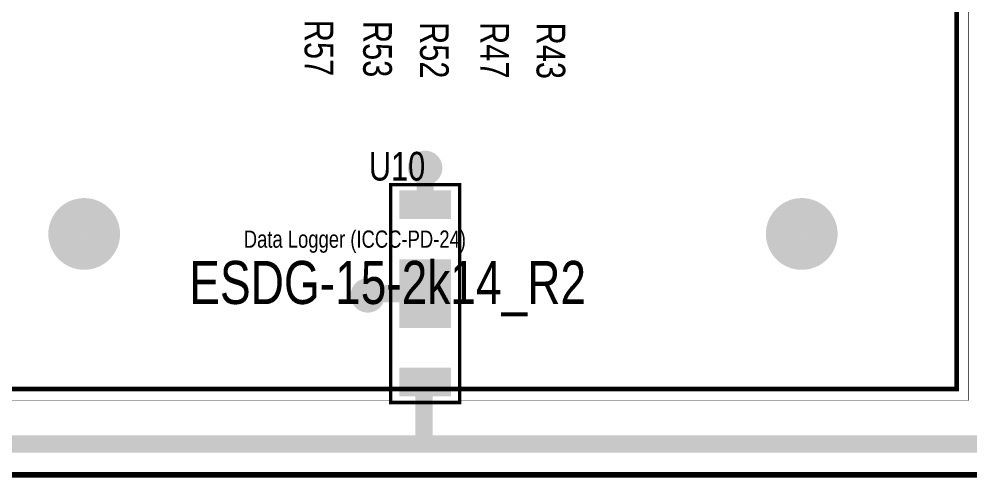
# Model space of a CAD drawing. Extents: x 0 to 8.76, y 0.02 to 4.83.
# Drawn here: x 4.037 to 5.693, y 0.023 to 0.822 of the extents above; entities that cross this region are included whole.
import ezdxf

# ---------------------------------------------------------------- set-up
doc = ezdxf.new("R2010")
doc.units = 0

msp = doc.modelspace()

# ---------------------------------------------------------------- linework, layer by layer
for points, const_width in [([(8.684, 0.028), (0.778, 0.029), (0.778, 4.826), (8.686, 4.826), (8.686, 0.028), (8.684, 0.028)], 0.01), ([(5.69, 2.018), (5.69, 0.158), (3.87, 0.158), (3.87, 2.018), (5.69, 2.018)], 0.001)]:
    msp.add_lwpolyline(points, close=True, dxfattribs=dict(const_width=const_width))
at = {"const_width": 0.0005}
msp.add_lwpolyline([(5.6898, 0.158, 1), (5.6903, 0.158, 1)], format="xyb", close=True, dxfattribs=at)
at = {"layer": 'DRL'}
for points, const_width in [([(4.734, 0.563, 1), (4.754, 0.563, 1)], 0.02), ([(4.119, 0.448, 1), (4.181, 0.448, 1)], 0.063), ([(5.369, 0.448, 1), (5.431, 0.448, 1)], 0.063), ([(4.634, 0.341, 1), (4.654, 0.341, 1)], 0.02)]:
    msp.add_lwpolyline(points, format="xyb", close=True, dxfattribs=dict(at, const_width=const_width))
at = {"layer": 'FAB', "const_width": 0.02}
for points in [[(4.734, 0.563, 1), (4.754, 0.563, 1)], [(4.634, 0.341, 1), (4.654, 0.341, 1)]]:
    msp.add_lwpolyline(points, format="xyb", close=True, dxfattribs=at)
at = {"layer": 'GND'}
for points, const_width in [([(4.732, 0.563, 1), (4.756, 0.563, 1)], 0.025), ([(4.119, 0.448, 1), (4.181, 0.448, 1)], 0.063), ([(5.369, 0.448, 1), (5.431, 0.448, 1)], 0.063), ([(4.632, 0.341, 1), (4.656, 0.341, 1)], 0.025)]:
    msp.add_lwpolyline(points, format="xyb", close=True, dxfattribs=dict(at, const_width=const_width))
at = {"layer": 'I10'}
for points, const_width in [([(4.732, 0.563, 1), (4.756, 0.563, 1)], 0.025), ([(4.119, 0.448, 1), (4.181, 0.448, 1)], 0.063), ([(5.369, 0.448, 1), (5.431, 0.448, 1)], 0.063), ([(4.632, 0.341, 1), (4.656, 0.341, 1)], 0.025)]:
    msp.add_lwpolyline(points, format="xyb", close=True, dxfattribs=dict(at, const_width=const_width))
at = {"layer": 'I11'}
for points, const_width in [([(4.732, 0.563, 1), (4.756, 0.563, 1)], 0.025), ([(4.119, 0.448, 1), (4.181, 0.448, 1)], 0.063), ([(5.369, 0.448, 1), (5.431, 0.448, 1)], 0.063), ([(4.632, 0.341, 1), (4.656, 0.341, 1)], 0.025)]:
    msp.add_lwpolyline(points, format="xyb", close=True, dxfattribs=dict(at, const_width=const_width))
at = {"layer": 'I12'}
for points, const_width in [([(4.732, 0.563, 1), (4.756, 0.563, 1)], 0.025), ([(4.119, 0.448, 1), (4.181, 0.448, 1)], 0.063), ([(5.369, 0.448, 1), (5.431, 0.448, 1)], 0.063), ([(4.632, 0.341, 1), (4.656, 0.341, 1)], 0.025)]:
    msp.add_lwpolyline(points, format="xyb", close=True, dxfattribs=dict(at, const_width=const_width))
at = {"layer": 'IN3'}
for points, const_width in [([(4.732, 0.563, 1), (4.756, 0.563, 1)], 0.025), ([(4.119, 0.448, 1), (4.181, 0.448, 1)], 0.063), ([(5.369, 0.448, 1), (5.431, 0.448, 1)], 0.063), ([(4.632, 0.341, 1), (4.656, 0.341, 1)], 0.025)]:
    msp.add_lwpolyline(points, format="xyb", close=True, dxfattribs=dict(at, const_width=const_width))
at = {"layer": 'IN4'}
for points, const_width in [([(4.732, 0.563, 1), (4.756, 0.563, 1)], 0.025), ([(4.119, 0.448, 1), (4.181, 0.448, 1)], 0.063), ([(5.369, 0.448, 1), (5.431, 0.448, 1)], 0.063), ([(4.632, 0.341, 1), (4.656, 0.341, 1)], 0.025)]:
    msp.add_lwpolyline(points, format="xyb", close=True, dxfattribs=dict(at, const_width=const_width))
at = {"layer": 'IN5'}
for points, const_width in [([(4.732, 0.563, 1), (4.756, 0.563, 1)], 0.025), ([(4.119, 0.448, 1), (4.181, 0.448, 1)], 0.063), ([(5.369, 0.448, 1), (5.431, 0.448, 1)], 0.063), ([(4.632, 0.341, 1), (4.656, 0.341, 1)], 0.025)]:
    msp.add_lwpolyline(points, format="xyb", close=True, dxfattribs=dict(at, const_width=const_width))
at = {"layer": 'IN6'}
for points, const_width in [([(4.732, 0.563, 1), (4.756, 0.563, 1)], 0.025), ([(4.119, 0.448, 1), (4.181, 0.448, 1)], 0.063), ([(5.369, 0.448, 1), (5.431, 0.448, 1)], 0.063), ([(4.632, 0.341, 1), (4.656, 0.341, 1)], 0.025)]:
    msp.add_lwpolyline(points, format="xyb", close=True, dxfattribs=dict(at, const_width=const_width))
at = {"layer": 'IN7'}
for points, const_width in [([(4.732, 0.563, 1), (4.756, 0.563, 1)], 0.025), ([(4.119, 0.448, 1), (4.181, 0.448, 1)], 0.063), ([(5.369, 0.448, 1), (5.431, 0.448, 1)], 0.063), ([(4.632, 0.341, 1), (4.656, 0.341, 1)], 0.025)]:
    msp.add_lwpolyline(points, format="xyb", close=True, dxfattribs=dict(at, const_width=const_width))
at = {"layer": 'IN8'}
for points, const_width in [([(4.732, 0.563, 1), (4.756, 0.563, 1)], 0.025), ([(4.119, 0.448, 1), (4.181, 0.448, 1)], 0.063), ([(5.369, 0.448, 1), (5.431, 0.448, 1)], 0.063), ([(4.632, 0.341, 1), (4.656, 0.341, 1)], 0.025)]:
    msp.add_lwpolyline(points, format="xyb", close=True, dxfattribs=dict(at, const_width=const_width))
at = {"layer": 'IN9'}
for points, const_width in [([(4.732, 0.563, 1), (4.756, 0.563, 1)], 0.025), ([(4.119, 0.448, 1), (4.181, 0.448, 1)], 0.063), ([(5.369, 0.448, 1), (5.431, 0.448, 1)], 0.063), ([(4.632, 0.341, 1), (4.656, 0.341, 1)], 0.025)]:
    msp.add_lwpolyline(points, format="xyb", close=True, dxfattribs=dict(at, const_width=const_width))
at = {"layer": 'NOT', "const_width": 0.02}
for points in [[(4.734, 0.563, 1), (4.754, 0.563, 1)], [(4.634, 0.341, 1), (4.654, 0.341, 1)]]:
    msp.add_lwpolyline(points, format="xyb", close=True, dxfattribs=at)
at = {"layer": 'PWR'}
for points, const_width in [([(4.732, 0.563, 1), (4.756, 0.563, 1)], 0.025), ([(4.119, 0.448, 1), (4.181, 0.448, 1)], 0.063), ([(5.369, 0.448, 1), (5.431, 0.448, 1)], 0.063), ([(4.632, 0.341, 1), (4.656, 0.341, 1)], 0.025)]:
    msp.add_lwpolyline(points, format="xyb", close=True, dxfattribs=dict(at, const_width=const_width))
at = {"layer": 'SMT'}
for points, const_width in [([(4.729, 0.563, 1), (4.759, 0.563, 1)], 0.03), ([(4.119, 0.448, 1), (4.181, 0.448, 1)], 0.063), ([(5.369, 0.448, 1), (5.431, 0.448, 1)], 0.063), ([(4.629, 0.341, 1), (4.659, 0.341, 1)], 0.03)]:
    msp.add_lwpolyline(points, format="xyb", close=True, dxfattribs=dict(at, const_width=const_width))
for points in [[(4.699, 0.474), (4.789, 0.474), (4.699, 0.524), (4.789, 0.524)], [(4.699, 0.284), (4.789, 0.284), (4.699, 0.404), (4.789, 0.404)], [(4.699, 0.165), (4.789, 0.165), (4.699, 0.215), (4.789, 0.215)]]:
    msp.add_solid(points, dxfattribs=at)
at = {"layer": 'SPT'}
for points in [[(4.699, 0.474), (4.789, 0.474), (4.699, 0.524), (4.789, 0.524)], [(4.699, 0.284), (4.789, 0.284), (4.699, 0.404), (4.789, 0.404)], [(4.699, 0.165), (4.789, 0.165), (4.699, 0.215), (4.789, 0.215)]]:
    msp.add_solid(points, dxfattribs=at)
at = {"layer": 'SST', "const_width": 0.008}
msp.add_lwpolyline([(5.67, 0.178), (3.89, 0.178), (3.89, 1.998), (5.67, 1.998), (5.67, 0.178)], close=True, dxfattribs=at)
at = {"layer": 'SST', "const_width": 0.006}
msp.add_lwpolyline([(4.684, 0.194), (4.684, 0.534), (4.804, 0.534), (4.804, 0.154), (4.684, 0.154), (4.684, 0.214)], dxfattribs=at)
at = {"layer": 'SST'}
for points, const_width in [([(4.6825, 0.534, 1), (4.6855, 0.534, 1)], 0.003), ([(4.8025, 0.534, 1), (4.8055, 0.534, 1)], 0.003), ([(4.6825, 0.214, 1), (4.6855, 0.214, 1)], 0.003), ([(4.6825, 0.194, 1), (4.6855, 0.194, 1)], 0.003), ([(5.668, 0.178, 1), (5.672, 0.178, 1)], 0.004), ([(5.668, 0.178, 1), (5.672, 0.178, 1)], 0.004), ([(4.6825, 0.154, 1), (4.6855, 0.154, 1)], 0.003), ([(4.8025, 0.154, 1), (4.8055, 0.154, 1)], 0.003)]:
    msp.add_lwpolyline(points, format="xyb", close=True, dxfattribs=dict(at, const_width=const_width))
at = {"layer": 'TOP'}
for points, const_width in [([(4.732, 0.563, 1), (4.756, 0.563, 1)], 0.025), ([(4.7365, 0.563, 1), (4.7515, 0.563, 1)], 0.015), ([(4.7365, 0.499, 1), (4.7515, 0.499, 1)], 0.015), ([(4.119, 0.448, 1), (4.181, 0.448, 1)], 0.063), ([(5.369, 0.448, 1), (5.431, 0.448, 1)], 0.063), ([(4.632, 0.341, 1), (4.656, 0.341, 1)], 0.025), ([(4.6335, 0.344, 1), (4.6485, 0.344, 1)], 0.015), ([(4.6335, 0.344, 1), (4.6485, 0.344, 1)], 0.015), ([(4.6365, 0.341, 1), (4.6515, 0.341, 1)], 0.015), ([(4.7365, 0.344, 1), (4.7515, 0.344, 1)], 0.015), ([(4.7345, 0.19, 1), (4.7495, 0.19, 1)], 0.015), ([(4.7345, 0.19, 1), (4.7495, 0.19, 1)], 0.015), ([(4.7345, 0.19, 1), (4.7495, 0.19, 1)], 0.015), ([(4.7345, 0.19, 1), (4.7495, 0.19, 1)], 0.015), ([(4.7365, 0.19, 1), (4.7515, 0.19, 1)], 0.015), ([(4.7365, 0.19, 1), (4.7515, 0.19, 1)], 0.015), ([(4.7345, 0.082, 1), (4.7495, 0.082, 1)], 0.015), ([(4.7345, 0.082, 1), (4.7495, 0.082, 1)], 0.015), ([(4.7345, 0.082, 1), (4.7495, 0.082, 1)], 0.015), ([(4.7345, 0.082, 1), (4.7495, 0.082, 1)], 0.015)]:
    msp.add_lwpolyline(points, format="xyb", close=True, dxfattribs=dict(at, const_width=const_width))
at = {"layer": 'TOP', "const_width": 0.03}
for points in [[(4.744, 0.563), (4.744, 0.499)], [(4.644, 0.341), (4.641, 0.344)], [(4.641, 0.344), (4.744, 0.344)], [(4.744, 0.19), (4.742, 0.19)], [(4.742, 0.19), (4.742, 0.082)], [(4.742, 0.082), (4.742, 0.19)], [(4.742, 0.19), (4.744, 0.19)], [(4.742, 0.082), (3.818, 0.082)], [(8.585, 0.082), (4.742, 0.082)]]:
    msp.add_lwpolyline(points, dxfattribs=at)
at = {"layer": 'TOP'}
for points in [[(4.699, 0.474), (4.789, 0.474), (4.699, 0.524), (4.789, 0.524)], [(4.699, 0.284), (4.789, 0.284), (4.699, 0.404), (4.789, 0.404)], [(4.699, 0.165), (4.789, 0.165), (4.699, 0.215), (4.789, 0.215)]]:
    msp.add_solid(points, dxfattribs=at)

# ---------------------------------------------------------------- texts
at = {"layer": 'SST', "width": 0.8}
for s, rotation, p in [('R57', 270, (4.534, 0.821)), ('R53', 270, (4.636, 0.819)), ('R52', 270, (4.735, 0.817)), ('R47', 270, (4.84, 0.817)), ('R43', 270, (4.938, 0.816)), ('U10', 360, (4.646, 0.541))]:
    msp.add_text(s, height=0.05, rotation=rotation, dxfattribs=at).set_placement(p)
for s, height, p in [('Data Logger (ICCC-PD-24)', 0.03, (4.428, 0.424)), ('ESDG-15-2k14_R2', 0.075, (4.333, 0.326))]:
    msp.add_text(s, height=height, dxfattribs=at).set_placement(p)

doc.saveas('drawing.dxf')
